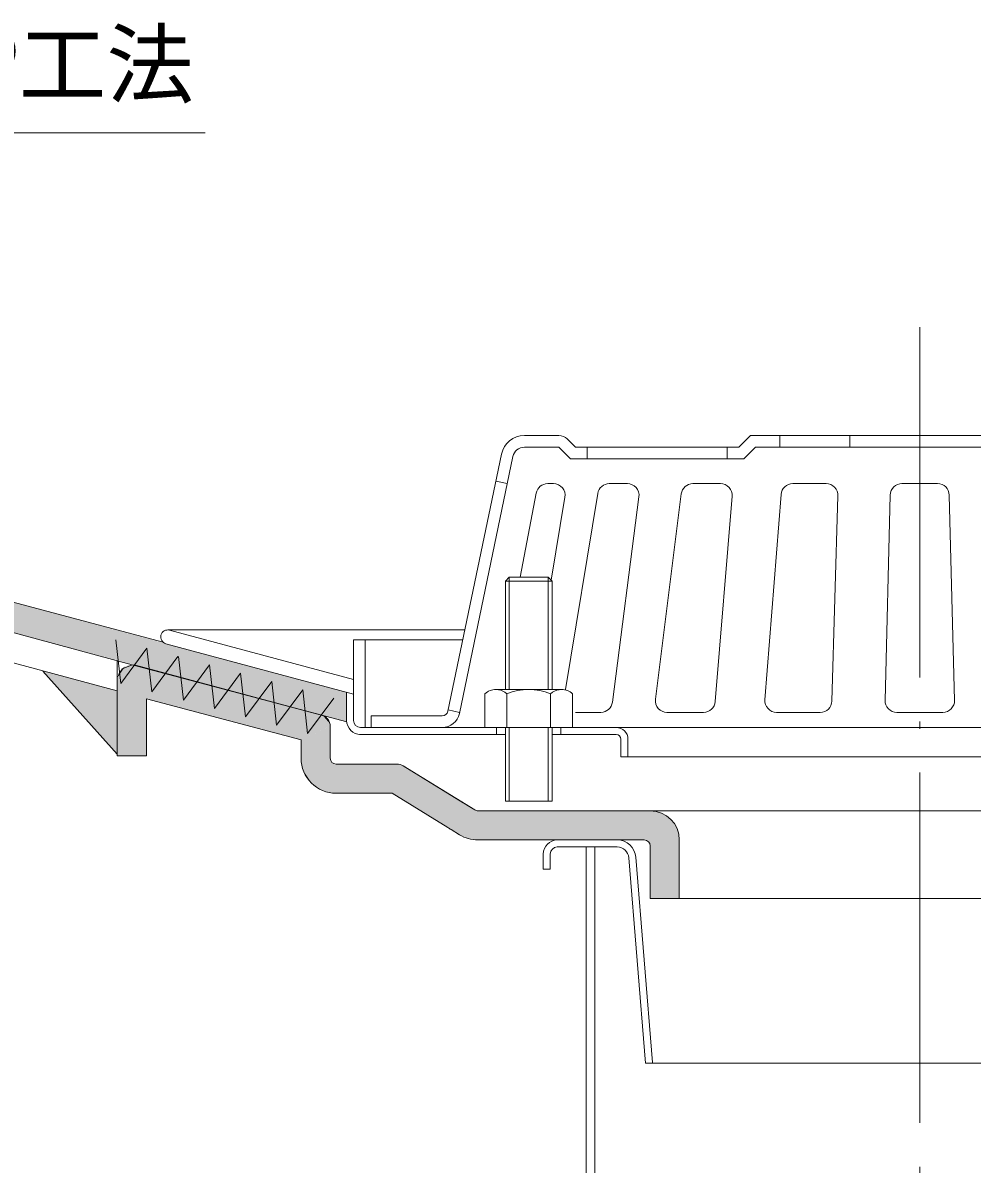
# Model space of a CAD drawing. Units: millimetres, scale not verified. Extents: x -769 to 281, y -810 to 675.
# Drawn here: x -397.5 to -234.9, y -71.4 to 124 of the extents above; entities that cross this region are included whole.
import ezdxf
from ezdxf.enums import TextEntityAlignment as Align

# ---------------------------------------------------------------- set-up
doc = ezdxf.new("R2010")
doc.units = ezdxf.units.MM
doc.header["$LTSCALE"] = 5
doc.linetypes.add('LONG_DASHED_DOTTED', pattern=[15.25, 12, -1.5, 0.25, -1.5])
doc.linetypes.add('LONG_DASHED_DOUBLE_DOTTED', pattern=[17, 12, -1.5, 0.25, -1.5, 0.25, -1.5])
for name, color, linetype, lineweight in [('0-0_Defpoints', 7, 'Continuous', 18), ('0-2_シーリング(変成シリコン)グレー', 4, 'Continuous', 18), ('0-4_付帯物', 7, 'Continuous', 18), ('0-5_文字', 2, 'Continuous', 18), ('0-6_施工箇所', 2, 'Continuous', 18), ('0-8_躯体', 4, 'Continuous', 18)]:
    doc.layers.add(name, color=color, linetype=linetype, lineweight=lineweight)
doc.styles.add('ＭＳ ゴシック', font='')
doc.styles.get('ＭＳ ゴシック').set_extended_font_data('MS Gothic')

msp = doc.modelspace()

# ---------------------------------------------------------------- linework, layer by layer
at = {"layer": '0-0_Defpoints'}
msp.add_solid([(-463.42, 36.852), (-342.023, 4.324), (-462.762, 41.852), (-342.033, 9.391)], dxfattribs=at)
at = {"layer": '0-2_シーリング(変成シリコン)グレー'}
msp.add_line((-381.334, -1.243), (-394.063, 13.007), dxfattribs=at)
at = {"layer": '0-4_付帯物'}
for p, q in [((-305.662, 53.341), (-311.581, 53.341)), ((-274.833, 51.341), (-272.833, 53.341)), ((-243.833, 53.341), (-272.833, 53.341)), ((-267.833, 53.341), (-267.833, 51.341)), ((-255.833, 53.341), (-255.833, 51.341)), ((-243.833, 53.341), (-214.833, 53.341)), ((-304.247, 52.755), (-302.833, 51.341)), ((-302.833, 51.341), (-274.833, 51.341)), ((-300.833, 51.341), (-300.833, 49.341)), ((-276.833, 51.341), (-276.833, 49.341)), ((-274.005, 49.341), (-272.005, 51.341)), ((-243.833, 51.341), (-272.005, 51.341)), ((-243.833, 51.341), (-215.662, 51.341)), ((-324.667, 6.137), (-315.497, 50.157)), ((-313.539, 49.749), (-322.709, 5.729)), ((-303.662, 49.341), (-274.005, 49.341)), ((-316.466, 45.5), (-314.508, 45.092)), ((-306.598, 45.092), (-307.584, 45.092)), ((-293.932, 45.092), (-297.031, 45.092)), ((-277.99, 45.092), (-282.716, 45.092)), ((-259.861, 45.092), (-265.612, 45.092)), ((-246.884, 45.092), (-243.833, 45.092)), ((-240.783, 45.092), (-243.833, 45.092)), ((-309.548, 43.471), (-312.324, 29.077)), ((-299.004, 43.418), (-304.548, 9.841)), ((-289.133, 8.183), (-284.701, 43.343)), ((-270.365, 8.09), (-267.606, 43.249)), ((-258.89, 7.875), (-257.862, 43.034)), ((-249.781, 7.984), (-248.883, 43.143)), ((-237.886, 7.984), (-238.783, 43.143)), ((-304.625, 42.762), (-307.001, 28.566)), ((-296.485, 7.677), (-291.948, 42.836)), ((-278.877, 7.77), (-275.997, 42.929)), ((-314.833, 28.397), (-314.157, 29.077)), ((-306.833, 28.397), (-314.833, 28.397)), ((-314.833, 28.397), (-314.833, 9.841)), ((-307.51, 29.077), (-314.157, 29.077)), ((-314.157, 29.077), (-314.157, 9.841)), ((-306.833, 28.397), (-307.51, 29.077)), ((-307.51, 29.077), (-307.51, 9.841)), ((-306.833, 28.397), (-306.833, 9.841)), ((-372.674, 20.043), (-321.77, 20.043)), ((-340.833, 11.554), (-372.364, 20.002)), ((-340.833, 9.069), (-372.985, 17.684)), ((-340.833, 4.541), (-340.833, 18.341)), ((-322.125, 18.341), (-340.833, 18.341)), ((-338.833, 18.341), (-338.833, 3.341)), ((-305.209, 9.841), (-316.457, 9.841)), ((-342.033, 4.541), (-342.033, 9.391)), ((-318.333, 9.119), (-318.333, 3.341)), ((-314.58, 9.119), (-314.58, 3.341)), ((-307.086, 9.119), (-307.086, 3.341)), ((-303.333, 9.119), (-303.333, 3.341)), ((-324.625, 6.341), (-322.667, 5.933)), ((-298.469, 5.933), (-302.836, 5.933)), ((-287.149, 5.933), (-280.87, 5.933)), ((-268.371, 5.933), (-260.889, 5.933)), ((-247.782, 5.933), (-243.833, 5.933)), ((-239.885, 5.933), (-243.833, 5.933)), ((-325.646, 5.341), (-337.833, 5.341)), ((-337.833, 5.341), (-337.833, 3.341)), ((-344.833, -1.923), (-344.833, 3.543)), ((-339.833, 2.141), (-314.833, 2.141)), ((-339.633, 3.341), (-243.833, 3.341)), ((-243.833, 3.341), (-337.833, 3.341)), ((-316.333, 3.341), (-316.333, 2.141)), ((-314.833, 3.341), (-314.833, -9.253)), ((-314.157, 3.341), (-314.157, -9.253)), ((-307.51, 3.341), (-307.51, -9.253)), ((-306.833, 3.341), (-306.833, -9.253)), ((-306.833, 2.141), (-295.833, 2.141)), ((-305.333, 3.341), (-305.333, 2.141)), ((-243.833, 3.341), (-149.833, 3.341)), ((-148.033, 3.341), (-243.833, 3.341)), ((-295.033, 1.341), (-295.033, -1.659)), ((-293.833, 1.341), (-293.833, -1.659)), ((-243.833, -1.659), (-295.033, -1.659)), ((-243.833, -1.659), (-192.633, -1.659)), ((-343.833, -2.923), (-333.399, -2.923)), ((-320.074, -10.775), (-332.351, -3.22)), ((-319.55, -10.923), (-243.833, -10.923)), ((-168.116, -10.923), (-243.833, -10.923)), ((-295.691, -15.923), (-305.933, -15.923)), ((-295.691, -17.123), (-305.933, -17.123)), ((-307.133, -18.323), (-307.133, -20.923)), ((-293.697, -18.976), (-290.833, -54.123)), ((-289.636, -54.035), (-292.5, -18.888)), ((-243.833, -25.923), (-290.033, -25.923)), ((-243.833, -25.923), (-197.633, -25.923)), ((-290.833, -54.123), (-243.833, -54.123)), ((-196.833, -54.123), (-243.833, -54.123))]:
    msp.add_line(p, q, dxfattribs=at)
at = {"layer": '0-4_付帯物', "color": 2}
msp.add_line((-346.315, 5.474), (-378.421, 14.077), dxfattribs=at)
at = {"layer": '0-4_付帯物'}
for points in [[(-311.581, 51.341), (-305.662, 51.341), (-303.662, 49.341)], [(-308.333, -18.323), (-308.333, -20.923), (-307.133, -20.923)]]:
    msp.add_lwpolyline(points, dxfattribs=at)
for centre, radius, start, end in [((-311.581, 49.341), 4, 90, 168.23076), ((-305.662, 51.341), 2, 45, 90), ((-311.581, 49.341), 2, 90, 168.23076), ((-307.584, 43.092), 2, 90, 169.08174), ((-306.598, 43.092), 2, 350.49883, 90), ((-297.031, 43.092), 2, 90, 170.62413), ((-293.932, 43.092), 2, 352.64708, 90), ((-282.716, 43.092), 2, 90, 172.81451), ((-277.99, 43.092), 2, 355.31716, 90), ((-265.612, 43.092), 2, 90, 175.51361), ((-259.861, 43.092), 2, 358.3284, 90), ((-246.884, 43.092), 2, 90, 178.53716), ((-240.783, 43.092), 2, 1.46284, 90), ((-372.674, 18.843), 1.2, 74.99979, 254.99979), ((-316.457, 7.041), 2.8, 90, 132.07463), ((-316.457, 7.041), 2.8, 47.92573, 81.4156), ((-310.833, -0.248), 10.089, 68.19787, 111.80214), ((-305.209, 7.041), 2.8, 98.5844, 132.07428), ((-305.209, 7.041), 2.8, 47.92537, 90), ((-287.149, 7.933), 2, 172.81451, 270), ((-268.371, 7.933), 2, 175.51573, 270), ((-260.889, 7.933), 2, 270, 358.32627), ((-247.782, 7.933), 2, 178.53922, 270), ((-239.885, 7.933), 2, 270, 1.46078), ((-325.646, 6.341), 1, 270, 348.23241), ((-298.469, 7.933), 2, 270, 352.64496), ((-280.87, 7.933), 2, 270, 355.31504), ((-346.833, 3.543), 2, 0, 74.99959), ((-339.633, 4.541), 2.4, 180, 270), ((-339.633, 4.541), 1.2, 180, 270), ((-325.646, 6.341), 3, 270, 348.23241), ((-295.833, 1.341), 2, 0.00214, 89.99786), ((-295.833, 1.341), 0.8, 0, 89.99786), ((-343.833, -1.923), 1, 180, 270), ((-333.399, -4.923), 2, 58.39295, 90), ((-319.55, -9.923), 1, 238.39139, 270), ((-305.933, -18.323), 2.4, 90, 180), ((-305.933, -18.323), 1.2, 90, 180), ((-295.691, -19.123), 3.2, 4.2054, 90), ((-295.691, -19.123), 2, 4.2054, 90)]:
    msp.add_arc(centre, radius, start, end, dxfattribs=at)
at = {"layer": '0-5_文字', "color": 4}
for p, q in [((-402.42, 105.175), (-366.272, 105.175)), ((-370.81, 15.486), (-369.965, 8.013))]:
    msp.add_line(p, q, dxfattribs=at)
for points in [[(-381.554, 18.331), (-380.709, 10.858), (-376.241, 16.908), (-375.396, 9.435), (-370.928, 15.484)], [(-369.965, 8.013), (-365.497, 14.062), (-364.653, 6.589), (-360.185, 12.639), (-359.34, 5.166), (-354.872, 11.215), (-354.028, 3.742), (-349.56, 9.792), (-348.715, 2.319), (-344.247, 8.368)]]:
    msp.add_lwpolyline(points, dxfattribs=at)
at = {"layer": '0-5_文字'}
for points in [[(-376.333, 8.269), (-381.333, 9.596), (-378.76, 14.077), (-379.047, 14.041)], [(-381.333, 9.596), (-381.333, 11.504), (-379.047, 14.041), (-379.513, 13.956)], [(-381.333, 11.504), (-381.279, 11.921), (-379.513, 13.956), (-379.994, 13.758)], [(-381.279, 11.921), (-381.195, 12.289), (-379.994, 13.758), (-380.375, 13.518)], [(-349.833, 1.235), (-346.125, 5.413), (-376.333, 8.269), (-378.76, 14.077)], [(-381.195, 12.289), (-381.068, 12.628), (-380.375, 13.518), (-380.743, 13.136)], [(-376.333, 8.269), (-376.333, -1.489), (-381.334, 9.596), (-381.333, -1.489)], [(-344.881, 3.562), (-344.881, 3.971), (-349.833, 1.235), (-346.125, 5.413)], [(-344.881, 3.971), (-345.018, 4.368), (-346.125, 5.413), (-345.947, 5.322)], [(-345.018, 4.368), (-345.191, 4.653), (-345.947, 5.322), (-345.687, 5.161)], [(-345.191, 4.653), (-345.414, 4.913), (-345.687, 5.161)], [(-344.833, -1.923), (-349.833, -1.923), (-344.833, 3.58), (-349.833, 1.235)], [(-347.959, -6.265), (-349.813, -2.356), (-349.833, -1.923)], [(-347.959, -6.265), (-349.833, -1.923), (-344.833, -1.923)], [(-347.959, -6.265), (-344.833, -1.923), (-344.831, -1.974)], [(-347.959, -6.265), (-349.773, -2.76), (-349.813, -2.356)], [(-347.959, -6.265), (-349.661, -3.328), (-349.773, -2.76)], [(-347.959, -6.265), (-349.568, -3.681), (-349.661, -3.328)], [(-347.959, -6.265), (-349.42, -4.098), (-349.568, -3.681)], [(-343.833, -2.923), (-347.29, -6.853), (-347.969, -6.265), (-347.809, -6.407)], [(-347.959, -6.265), (-344.831, -1.974), (-344.82, -2.101)], [(-347.959, -6.265), (-344.82, -2.101), (-344.772, -2.271)], [(-347.959, -6.265), (-344.772, -2.271), (-344.665, -2.479)], [(-347.959, -6.265), (-344.665, -2.479), (-344.544, -2.634)], [(-347.959, -6.265), (-344.544, -2.634), (-344.423, -2.729)], [(-347.959, -6.265), (-344.423, -2.729), (-344.337, -2.787)], [(-347.959, -6.265), (-344.337, -2.787), (-344.174, -2.866)], [(-347.959, -6.265), (-344.174, -2.866), (-344.038, -2.908)], [(-347.959, -6.265), (-344.038, -2.908), (-343.833, -2.923)], [(-343.833, -2.923), (-343.833, -7.923), (-347.29, -6.853), (-346.353, -7.369)], [(-333.399, -2.923), (-334.248, -7.923), (-343.833, -2.923), (-343.833, -7.923)], [(-332.351, -3.22), (-332.538, -3.127), (-334.248, -7.923), (-333.399, -2.923)], [(-322.695, -15.033), (-334.248, -7.923), (-332.351, -3.22)], [(-332.538, -3.127), (-332.697, -3.051), (-333.399, -2.923), (-333.092, -2.95)], [(-332.697, -3.051), (-332.919, -2.978), (-333.092, -2.95)], [(-322.695, -15.033), (-332.351, -3.22), (-320.078, -10.766)], [(-347.959, -6.265), (-349.269, -4.465), (-349.42, -4.098)], [(-347.959, -6.265), (-349.089, -4.811), (-349.269, -4.465)], [(-347.959, -6.265), (-348.902, -5.12), (-349.089, -4.811)], [(-347.959, -6.265), (-348.701, -5.437), (-348.902, -5.12)], [(-347.959, -6.265), (-348.449, -5.754), (-348.701, -5.437)], [(-347.959, -6.265), (-348.197, -6.034), (-348.449, -5.754)], [(-343.833, -7.923), (-345.159, -7.773), (-346.353, -7.369)], [(-322.695, -15.033), (-320.078, -10.766), (-319.855, -10.877)], [(-322.695, -15.033), (-319.855, -10.877), (-319.55, -10.923)], [(-291.033, -15.923), (-319.547, -15.923), (-319.55, -10.923), (-322.695, -15.033)], [(-290.033, -10.923), (-291.033, -15.923), (-290.033, -10.923), (-319.55, -10.923)], [(-290.872, -15.933), (-291.033, -15.923), (-290.033, -10.923)], [(-290.872, -15.933), (-290.033, -10.923), (-289.119, -11.014)], [(-290.872, -15.933), (-289.119, -11.014), (-288.563, -11.143)], [(-290.872, -15.933), (-288.563, -11.143), (-287.821, -11.442)], [(-290.872, -15.933), (-287.821, -11.442), (-287.023, -11.927)], [(-290.872, -15.933), (-287.023, -11.927), (-286.367, -12.511)], [(-290.872, -15.933), (-286.367, -12.511), (-285.939, -13.039)], [(-290.872, -15.933), (-285.939, -13.039), (-285.612, -13.595)], [(-290.872, -15.933), (-285.612, -13.595), (-285.284, -14.365)], [(-319.547, -15.923), (-321.447, -15.681), (-322.695, -15.033), (-322.237, -15.286)], [(-290.872, -15.933), (-285.284, -14.365), (-285.141, -14.949)], [(-290.872, -15.933), (-285.141, -14.949), (-285.07, -15.405)], [(-290.872, -15.933), (-285.07, -15.405), (-285.027, -15.961)], [(-290.872, -15.933), (-285.027, -15.961), (-285.033, -16.907)], [(-285.033, -16.907), (-290.637, -15.99), (-290.872, -15.933)], [(-285.033, -16.907), (-290.437, -16.111), (-290.637, -15.99)], [(-285.033, -16.907), (-290.302, -16.254), (-290.437, -16.111)], [(-285.033, -16.907), (-290.167, -16.446), (-290.302, -16.254)], [(-285.033, -16.907), (-290.081, -16.646), (-290.167, -16.446)], [(-285.033, -16.907), (-290.033, -16.923), (-290.081, -16.646)], [(-285.033, -25.923), (-290.033, -25.923), (-285.031, -16.907), (-290.033, -16.923)]]:
    msp.add_solid(points, dxfattribs=at)
at = {"layer": '0-5_文字', "color": 3}
msp.add_solid([(-394.063, 13.007), (-381.334, -1.243), (-381.333, 9.592)], dxfattribs=at)
at = {"layer": '0-6_施工箇所'}
for p, q in [((-381.333, -1.489), (-381.333, 14.769)), ((-381.333, 14.769), (-346.315, 5.474)), ((-381.334, -1.243), (-381.334, 9.596)), ((-376.333, 8.269), (-376.333, -1.489)), ((-349.833, 1.235), (-376.333, 8.269)), ((-344.833, 3.542), (-344.833, -1.923)), ((-349.833, -1.923), (-349.833, 1.235)), ((-376.333, -1.489), (-381.333, -1.489)), ((-343.833, -2.923), (-333.399, -2.923)), ((-332.35, -3.22), (-322.071, -9.546)), ((-334.248, -7.923), (-343.833, -7.923)), ((-324.679, -13.812), (-334.248, -7.923)), ((-321.506, -9.893), (-320.074, -10.775)), ((-319.55, -10.923), (-290.033, -10.923)), ((-322.695, -15.033), (-324.139, -14.144)), ((-291.033, -15.923), (-319.547, -15.923)), ((-290.033, -25.923), (-290.033, -16.923)), ((-285.033, -15.923), (-285.033, -25.923)), ((-285.033, -25.923), (-290.033, -25.923))]:
    msp.add_line(p, q, dxfattribs=at)
for centre, radius, start, end in [((-346.827, 3.547), 1.994, 359.86414, 75.13418), ((-343.833, -1.923), 6, 180.00209, 269.99791), ((-343.833, -1.923), 1, 180.00209, 269.99791), ((-333.399, -4.924), 2.001, 58.40695, 89.99408), ((-352.503, -59.633), 58.608, 58.07, 58.71807), ((-319.55, -9.924), 0.999, 238.38603, 270.02647), ((-290.033, -15.923), 5, 0, 90), ((-352.503, -59.633), 53.608, 58.05559, 58.73294), ((-319.55, -9.924), 5.999, 238.38603, 270.02647), ((-291.033, -16.923), 1, 0, 90)]:
    msp.add_arc(centre, radius, start, end, dxfattribs=at)
at = {"layer": '0-8_躯体', "linetype": 'LONG_DASHED_DOTTED'}
for p, q in [((-243.833, 71.876), (-243.833, -302.757)), ((-378.76, 14.077), (-342.023, 4.324))]:
    msp.add_line(p, q, dxfattribs=at)
at = {"layer": '0-8_躯体', "color": 2}
for p, q in [((-377.127, 18.907), (-462.762, 41.852)), ((-378.76, 14.077), (-463.42, 36.852)), ((-373.467, 17.943), (-377.127, 18.907)), ((-342.023, 4.324), (-346.29, 5.468))]:
    msp.add_line(p, q, dxfattribs=at)
at = {"layer": '0-8_躯体'}
for p, q in [((-380.579, 13.323), (-378.76, 14.077)), ((-306.833, -9.253), (-314.833, -9.253)), ((-300.983, -17.123), (-300.983, -266.659)), ((-299.483, -17.123), (-299.483, -266.659))]:
    msp.add_line(p, q, dxfattribs=at)
at = {"layer": '0-8_躯体', "linetype": 'LONG_DASHED_DOUBLE_DOTTED'}
msp.add_line((-378.76, 14.077), (-346.29, 5.468), dxfattribs=at)
at = {"layer": '0-8_躯体'}
msp.add_lwpolyline([(-381.333, 9.592), (-464.081, 31.852), (-584.482, 31.852)], dxfattribs=at)

# ---------------------------------------------------------------- texts
at = {"layer": '0-5_文字', "color": 7, "style": 'ＭＳ ゴシック'}
msp.add_text('PP工法', height=11, dxfattribs=at).set_placement((-413.158, 108.095), align=Align.BOTTOM_LEFT)

doc.saveas('drawing.dxf')
